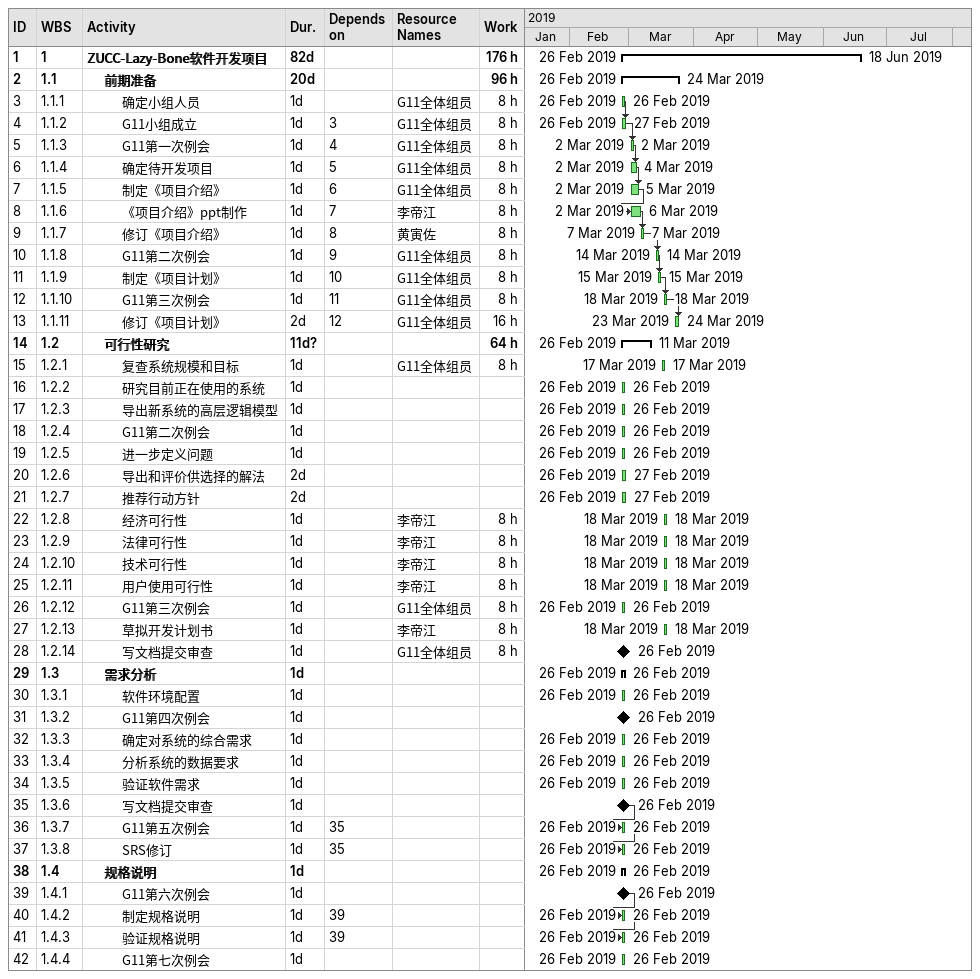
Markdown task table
| ID | WBS | Task | Duration | Start | Finish | Predecessors | Resources | Work (h) |
|---|---|---|---|---|---|---|---|---|
| 1 | 1 | **ZUCC-Lazy-Bone软件开发项目** | 82d | 2019-02-26 | 2019-06-18 |  |  | 176 |
| 2 | 1.1 | **前期准备** | 20d | 2019-02-26 | 2019-03-24 |  |  | 96 |
| 3 | 1.1.1 | 确定小组人员 | 1d | 2019-02-26 | 2019-02-26 |  | G11全体组员 | 8 |
| 4 | 1.1.2 | G11小组成立 | 1d | 2019-02-26 | 2019-02-27 | 3 | G11全体组员 | 8 |
| 5 | 1.1.3 | G11第一次例会 | 1d | 2019-03-02 | 2019-03-02 | 4 | G11全体组员 | 8 |
| 6 | 1.1.4 | 确定待开发项目 | 1d | 2019-03-02 | 2019-03-04 | 5 | G11全体组员 | 8 |
| 7 | 1.1.5 | 制定《项目介绍》 | 1d | 2019-03-02 | 2019-03-05 | 6 | G11全体组员 | 8 |
| 8 | 1.1.6 | 《项目介绍》ppt制作 | 1d | 2019-03-02 | 2019-03-06 | 7 | 李帝江 | 8 |
| 9 | 1.1.7 | 修订《项目介绍》 | 1d | 2019-03-07 | 2019-03-07 | 8 | 黄寅佐 | 8 |
| 10 | 1.1.8 | G11第二次例会 | 1d | 2019-03-14 | 2019-03-14 | 9 | G11全体组员 | 8 |
| 11 | 1.1.9 | 制定《项目计划》 | 1d | 2019-03-15 | 2019-03-15 | 10 | G11全体组员 | 8 |
| 12 | 1.1.10 | G11第三次例会 | 1d | 2019-03-18 | 2019-03-18 | 11 | G11全体组员 | 8 |
| 13 | 1.1.11 | 修订《项目计划》 | 2d | 2019-03-23 | 2019-03-24 | 12 | G11全体组员 | 16 |
| 14 | 1.2 | **可行性研究** | 11d? | 2019-02-26 | 2019-03-11 |  |  | 64 |
| 15 | 1.2.1 | 复查系统规模和目标 | 1d | 2019-03-17 | 2019-03-17 |  | G11全体组员 | 8 |
| 16 | 1.2.2 | 研究目前正在使用的系统 | 1d | 2019-02-26 | 2019-02-26 |  |  |  |
| 17 | 1.2.3 | 导出新系统的高层逻辑模型 | 1d | 2019-02-26 | 2019-02-26 |  |  |  |
| 18 | 1.2.4 | G11第二次例会 | 1d | 2019-02-26 | 2019-02-26 |  |  |  |
| 19 | 1.2.5 | 进一步定义问题 | 1d | 2019-02-26 | 2019-02-26 |  |  |  |
| 20 | 1.2.6 | 导出和评价供选择的解法 | 2d | 2019-02-26 | 2019-02-27 |  |  |  |
| 21 | 1.2.7 | 推荐行动方针 | 2d | 2019-02-26 | 2019-02-27 |  |  |  |
| 22 | 1.2.8 | 经济可行性 | 1d | 2019-03-18 | 2019-03-18 |  | 李帝江 | 8 |
| 23 | 1.2.9 | 法律可行性 | 1d | 2019-03-18 | 2019-03-18 |  | 李帝江 | 8 |
| 24 | 1.2.10 | 技术可行性 | 1d | 2019-03-18 | 2019-03-18 |  | 李帝江 | 8 |
| 25 | 1.2.11 | 用户使用可行性 | 1d | 2019-03-18 | 2019-03-18 |  | 李帝江 | 8 |
| 26 | 1.2.12 | G11第三次例会 | 1d | 2019-02-26 | 2019-02-26 |  | G11全体组员 | 8 |
| 27 | 1.2.13 | 草拟开发计划书 | 1d | 2019-03-18 | 2019-03-18 |  | 李帝江 | 8 |
| 28 | 1.2.14 | 写文档提交审查 | 1d | 2019-02-26 | 2019-02-26 |  | G11全体组员 | 8 |
| 29 | 1.3 | **需求分析** | 1d | 2019-02-26 | 2019-02-26 |  |  |  |
| 30 | 1.3.1 | 软件环境配置 | 1d | 2019-02-26 | 2019-02-26 |  |  |  |
| 31 | 1.3.2 | G11第四次例会 | 1d | 2019-02-26 | 2019-02-26 |  |  |  |
| 32 | 1.3.3 | 确定对系统的综合需求 | 1d | 2019-02-26 | 2019-02-26 |  |  |  |
| 33 | 1.3.4 | 分析系统的数据要求 | 1d | 2019-02-26 | 2019-02-26 |  |  |  |
| 34 | 1.3.5 | 验证软件需求 | 1d | 2019-02-26 | 2019-02-26 |  |  |  |
| 35 | 1.3.6 | 写文档提交审查 | 1d | 2019-02-26 | 2019-02-26 |  |  |  |
| 36 | 1.3.7 | G11第五次例会 | 1d | 2019-02-26 | 2019-02-26 | 35 |  |  |
| 37 | 1.3.8 | SRS修订 | 1d | 2019-02-26 | 2019-02-26 | 35 |  |  |
| 38 | 1.4 | **规格说明** | 1d | 2019-02-26 | 2019-02-26 |  |  |  |
| 39 | 1.4.1 | G11第六次例会 | 1d | 2019-02-26 | 2019-02-26 |  |  |  |
| 40 | 1.4.2 | 制定规格说明 | 1d | 2019-02-26 | 2019-02-26 | 39 |  |  |
| 41 | 1.4.3 | 验证规格说明 | 1d | 2019-02-26 | 2019-02-26 | 39 |  |  |
| 42 | 1.4.4 | G11第七次例会 | 1d | 2019-02-26 | 2019-02-26 |  |  |  |
